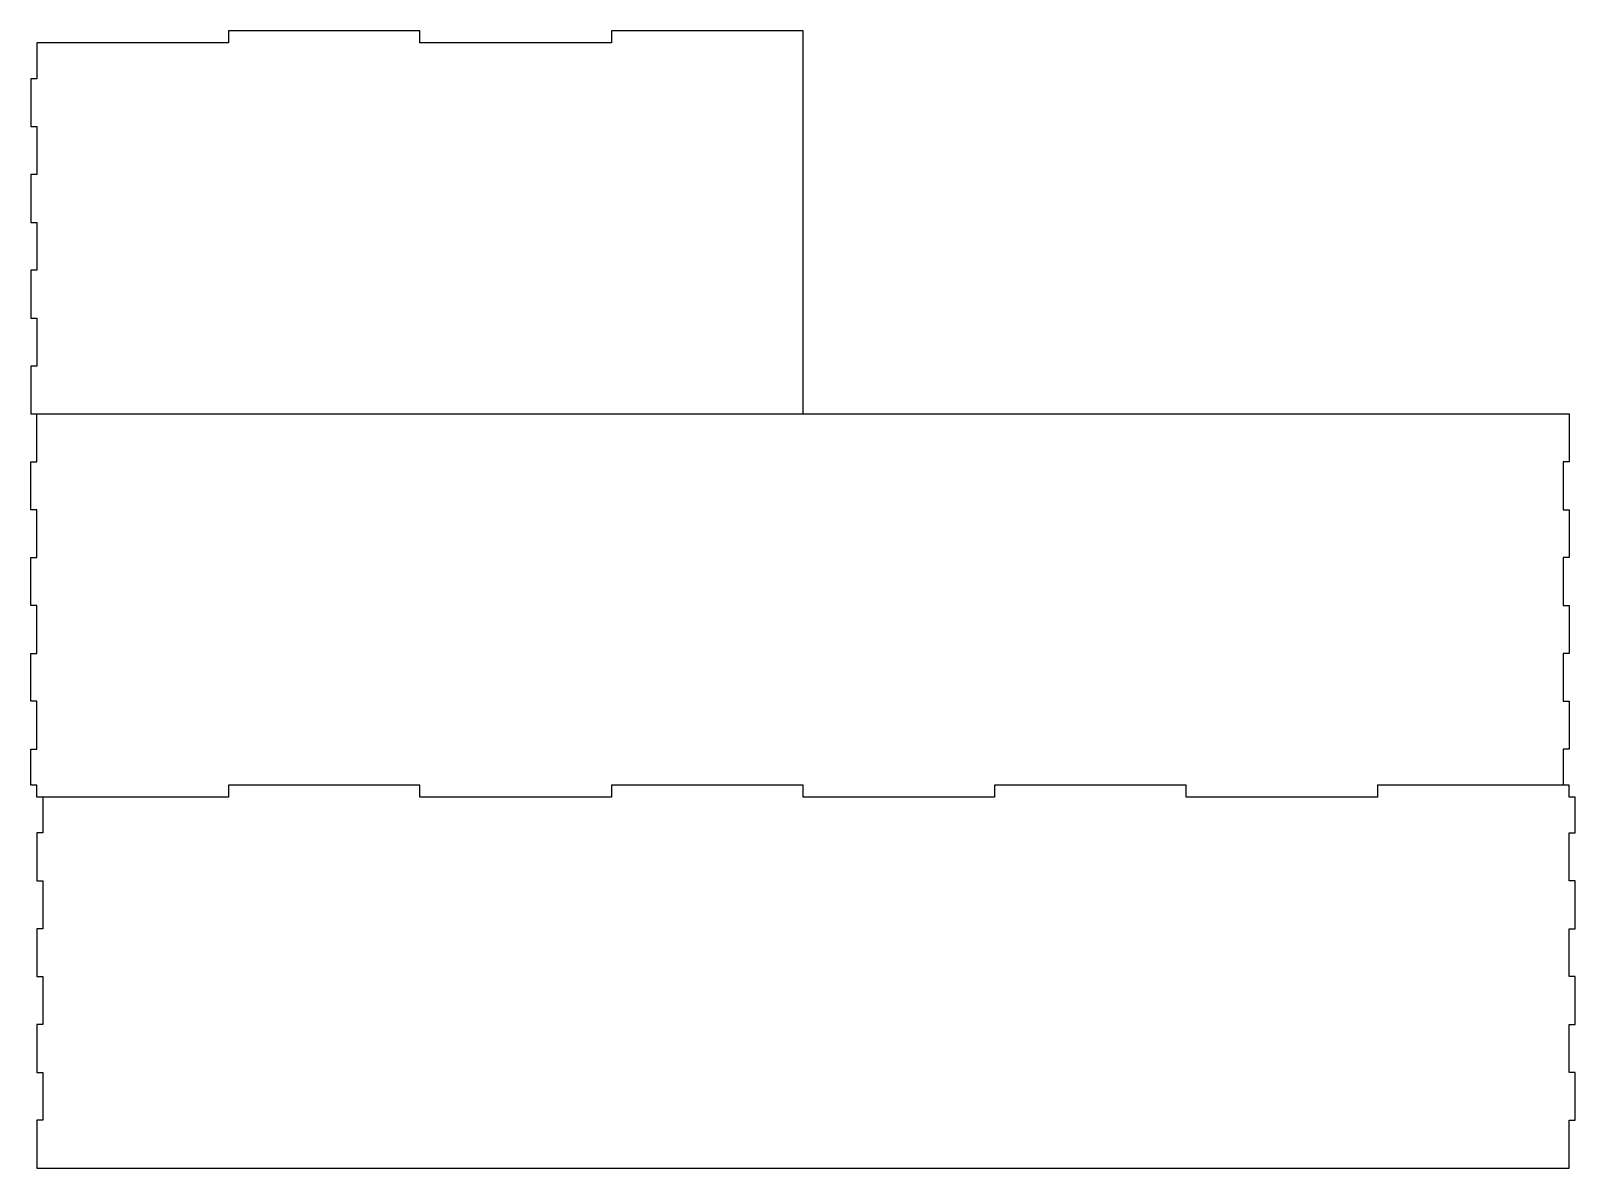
# Model space of a CAD drawing. Header units: inches. Extents: x 0 to 32.2, y 0 to 23.8.
import ezdxf

# ---------------------------------------------------------------- set-up
doc = ezdxf.new("R2010")
doc.units = ezdxf.units.IN
doc.header["$MEASUREMENT"] = 0

msp = doc.modelspace()

# ---------------------------------------------------------------- linework, layer by layer
at = {"color": 1}
for points in [[(12.125, 23.75), (12.125, 23.5), (8.125, 23.5), (8.125, 23.75), (4.125, 23.75), (4.125, 23.5), (0.125, 23.5), (0.125, 22.75), (0, 22.75), (0, 21.75), (0.125, 21.75), (0.125, 20.75), (0, 20.75), (0, 19.75), (0.125, 19.75), (0.125, 18.75), (0, 18.75), (0, 17.75), (0.125, 17.75), (0.125, 16.75), (0, 16.75), (0, 15.75), (16.125, 15.75), (16.125, 23.75)], [(32.125, 0), (32.125, 1), (32.25, 1), (32.25, 2), (32.125, 2), (32.125, 3), (32.25, 3), (32.25, 4), (32.125, 4), (32.125, 5), (32.25, 5), (32.25, 6), (32.125, 6), (32.125, 7), (32.25, 7), (32.25, 7.75), (32.125, 7.75), (32.125, 8), (28.125, 8), (28.125, 7.75), (24.125, 7.75), (24.125, 8), (20.125, 8), (20.125, 7.75), (16.125, 7.75), (16.125, 8), (12.125, 8), (12.125, 7.75), (8.125, 7.75), (8.125, 8), (4.125, 8), (4.125, 7.75), (0.25, 7.75), (0.25, 7), (0.125, 7), (0.125, 6), (0.25, 6), (0.25, 5), (0.125, 5), (0.125, 4), (0.25, 4), (0.25, 3), (0.125, 3), (0.125, 2), (0.25, 2), (0.25, 1), (0.125, 1), (0.125, 0)]]:
    msp.add_lwpolyline(points, close=True, dxfattribs=at)
msp.add_lwpolyline([(0.125, 15.75), (32.125, 15.75), (32.125, 14.75), (32, 14.75), (32, 13.75), (32.125, 13.75), (32.125, 12.75), (32, 12.75), (32, 11.75), (32.125, 11.75), (32.125, 10.75), (32, 10.75), (32, 9.75), (32.125, 9.75), (32.125, 8.75), (32, 8.75), (32, 8), (28.125, 8), (28.125, 7.75), (24.125, 7.75), (24.125, 8), (20.125, 8), (20.125, 7.75), (16.125, 7.75), (16.125, 8), (12.125, 8), (12.125, 7.75), (8.125, 7.75), (8.125, 8), (4.125, 8), (4.125, 7.75), (0.125, 7.75), (0.125, 8), (0, 8), (0, 8.75), (0.125, 8.75), (0.125, 9.75), (0, 9.75), (0, 10.75), (0.125, 10.75), (0.125, 11.75), (0, 11.75), (0, 12.75), (0.125, 12.75), (0.125, 13.75), (0, 13.75), (0, 14.75), (0.125, 14.75), (0.125, 15.75)], dxfattribs=at)

doc.saveas('drawing.dxf')
